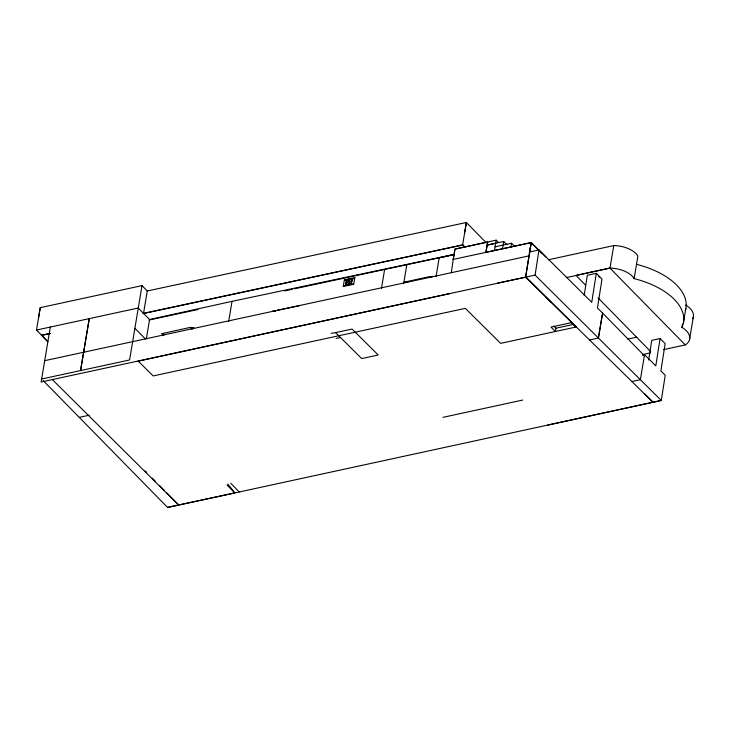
<?xml version="1.0" encoding="UTF-8"?>
<svg xmlns="http://www.w3.org/2000/svg" width="730" height="730" viewBox="0 0 730 730"><rect width="100%" height="100%" fill="white"/><g stroke="black" fill="none" stroke-linecap="round" stroke-linejoin="round"><path stroke-width="1.09" d="M451.304 272.701L453.257 259.442M529.606 253.054L529.195 255.838L44.694 360.684M495.643 243.254L487.138 245.079L485.915 252.37L531.148 242.588L529.743 252.133L531.148 242.588L453.184 259.415M531.467 282.966L525.627 277.172L529.578 251.969L538.986 249.934L591.747 302.302L596.291 273.339L587.322 275.283L584.183 295.34M43.207 380.613L167.644 507.505L661.289 400.451L535.09 275.119L538.986 249.934M553.741 326.009L555.959 328.217L555.448 331.484L551.013 327.077L571.316 322.678L575.751 327.086M648.669 360.027L651.753 340.353L660.075 338.547L665.167 343.602L660.878 370.931L665.231 375.247L661.28 400.451L651.872 402.486M660.075 338.547L655.795 365.876L644.544 354.707L642.427 355.172M529.615 252.069L531.148 242.588L546.378 257.526M38.608 317.587L40.241 307.668L142.021 285.622L147.278 290.978L143.527 313.352L462.637 244.879L465.019 247.306M47.788 341.594L36.5 330.051L40.241 307.668M47.76 341.759L41.583 335.234L50.096 333.391M50.333 327.049L41.126 382.009L535.09 275.119M89.242 318.608L80.565 370.603L89.261 318.627M142.021 285.622L129.584 359.972L41.628 379.007M146.365 338.729L149.577 319.521L138.253 308.005L36.5 330.051M228.7 321.255L232.03 301.353L454.443 254.359M343.255 286.461L344.368 279.818L354.826 277.619L353.712 284.271L343.255 286.461L346.376 284.773L347.717 285.184L350.874 283.587L353.712 284.271M381.48 288.286L384.646 269.343M403.663 283.632L406.829 264.689M436.02 276.716L439.177 257.827L454.306 254.542M453.293 259.232L454.982 249.103L496.154 240.17L498.462 242.524M462.583 245.043L464.919 247.424L462.61 245.034L466.379 222.495L147.278 290.978M453.221 259.451L454.982 249.103L487.677 242.022L487.22 245.079L503.727 241.502L506.912 244.742M494.42 250.554L496.154 240.17M502.505 248.793L503.727 241.502M497.504 283.112L525.573 277.181L652.994 402.239L644.426 393.507M510.927 246.968L511.557 243.245L495.04 246.822M525.573 277.181L529.14 255.856M547.765 425.07L653.003 402.248M566.234 277.619L609.988 268.129L613.757 245.59A21.398 11.525 9.5 0 1 637.892 256.075L634.114 278.614A65.381 35.223 9.5 0 1 681.93 327.359A23.634 12.729 9.5 0 1 685.288 344.916L663.406 349.661M644.544 354.707L640.365 379.682L631.888 381.525M681.93 327.359L682.477 324.065M683.417 322.934L685.808 308.662M689.54 339.623L693.281 317.249M598.554 337.05L602.597 313.07L597.468 307.978L602.004 278.997L596.291 273.339M464.727 232.386L466.379 222.495L486.299 242.825M485.915 252.37L487.677 242.022M349.159 282.647L350.874 283.587L352.015 280.439L350.008 278.887L346.85 280.484L345.71 283.632L347.717 285.184L348.511 282.866M348.995 281.223A0.976 0.666 -43.9 0 1 349.597 282.145A0.976 0.666 -43.9 0 1 348.228 282.765A0.976 0.666 -43.9 0 1 348.566 281.424L350.008 278.887M346.376 284.773L345.71 283.632A3.705 2.528 -43.9 0 1 347.954 279.553A3.705 2.528 -43.9 0 1 351.778 279.791L354.826 277.619M345.71 283.632L348.027 282.41M349.697 281.661L352.015 280.439L351.778 279.791M149.577 319.521L232.03 301.353M163.83 335.627L161.877 333.656L190.192 327.423L193.943 327.615L191.771 328.099M430.025 277.117L433.291 276.415L428.994 276.77L403.909 282.218L408.207 281.853M548.221 259.798L613.757 245.59M138.253 361.14L450.346 293.46M335.581 332.634L352.088 329.057L378.204 354.99L361.697 358.567L335.581 332.634L331.155 333.364M79.26 417.377L89.224 415.215M555.959 328.217L573.059 324.512M589.539 339.961L598.417 338.045L602.597 313.07L644.38 355.702M627.745 339.112L636.587 337.196M642.829 354.497L650.567 352.818M442.937 417.359L522.762 400.049M167.462 507.314L234.768 492.942L227.879 484.027M41.564 335.399L50.47 333.482M142.916 313.644L462.61 245.034M149.02 320.032L197.976 309.52M284.764 290.896L292.557 289.226M294.774 288.751L453.887 254.606M299.793 305.587L272.564 311.29L275.347 311.327M336.138 338.328L340.536 337.561M161.877 333.656L163.757 333.756M344.368 279.818L348.566 281.424M526.038 277.081L576.298 326.967L500.616 343.365L465.348 308.352L153.172 375.941L138.134 361.022M52.341 379.582L178.54 504.914L166.613 492.759M190.192 327.423L192.136 329.385M685.288 344.916L609.879 268.019L575.97 275.374L585.46 285.056M598.016 297.858L650.594 351.477M531.148 242.588L541.523 253.155M511.557 243.245L514.714 246.466M134.886 328.272L145.434 339.021M230.716 483.223L239.285 491.956M227.012 485.03L234.613 492.777M145.161 470.886L146.748 472.502M152.314 478.177L155.49 481.417M159.468 485.468L164.232 490.332M546.14 297.365L551.004 302.348M462.637 244.879L464.964 247.26M352.015 280.439A3.705 2.528 -43.9 0 1 347.717 285.184M598.865 276.67A4.681 2.473 8.9 0 1 599.239 277.336M609.988 268.129A21.398 11.525 9.5 0 1 634.114 278.614M636.505 264.342A65.381 35.223 9.5 0 1 685.342 310.46M685.671 304.985A23.634 12.729 9.5 0 1 692.715 318.727"/></g></svg>
